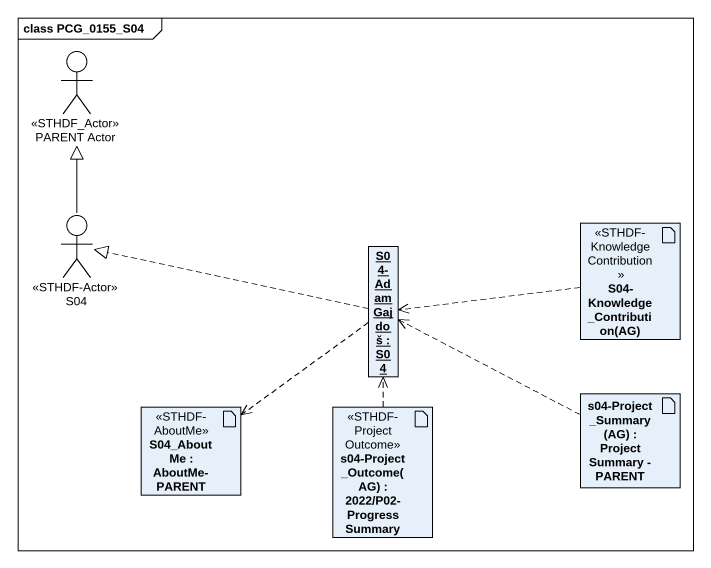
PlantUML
@startuml
mainframe class PCG_0155_S04
allowmixing
hide circle
hide empty members
actor "PARENT Actor" as PARENT_Actor <<STHDF_Actor>>
actor S04 <<STHDF-Actor>>
artifact "S04-Knowledge_Contribution(AG)" as S04_Knowledge_Contribution <<STHDF-KnowledgeContribution>>
object "S04-Adam Gajdoš : S04" as S04_Adam_Gajdoš
artifact "S04_AboutMe : AboutMe-PARENT" as S04_AboutMe <<STHDF-AboutMe>>
artifact "s04-Project_Outcome(AG) : 2022/P02-Progress Summary" as s04_Project_Outcome_AG <<STHDF-ProjectOutcome>>
artifact "s04-Project_Summary(AG) : Project Summary - PARENT" as s04_Project_Summary_AG
S04 -up-|> PARENT_Actor
S04_Knowledge_Contribution .left.> S04_Adam_Gajdoš
S04_Adam_Gajdoš .left.|> S04
S04_Adam_Gajdoš ..> S04_AboutMe
s04_Project_Outcome_AG .up.> S04_Adam_Gajdoš
s04_Project_Summary_AG .left.> S04_Adam_Gajdoš
@enduml
